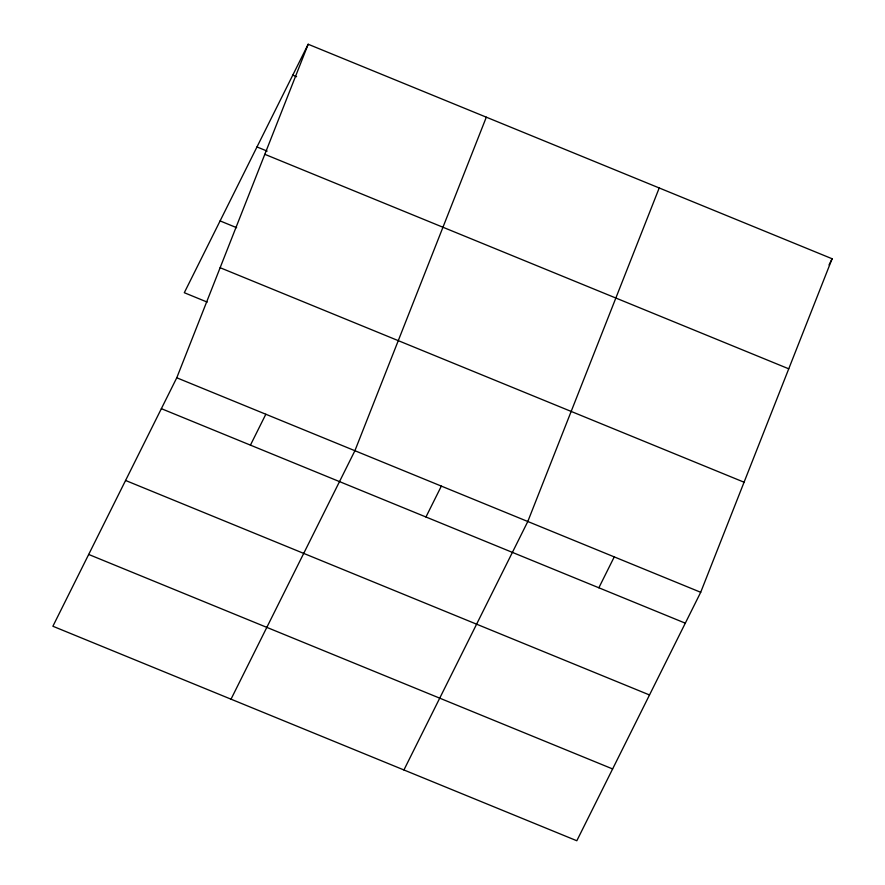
<?xml version="1.0" encoding="UTF-8"?>
<svg xmlns="http://www.w3.org/2000/svg" width="885" height="885" viewBox="0 0 885 885"><rect width="100%" height="100%" fill="white"/><g stroke="black" fill="none" stroke-linecap="round" stroke-linejoin="round"><path stroke-width="1.33" d="M176.768 377.784L308.179 44.25L832.11 258.752L700.699 592.286L576.821 840.75L52.89 626.248L176.768 377.784L700.699 592.286M486.319 117.185L354.907 450.708L231.018 699.183M659.214 187.963L527.803 521.497L403.925 769.961M308.179 44.25L184.301 292.714L207.201 302.095M250.433 445.133L265.832 414.246M425.951 516.995L441.349 486.108M598.857 587.773L614.256 556.886M829.035 264.925L832.11 258.752M292.78 75.136L296.597 76.696M256.982 146.943L267.159 151.103M264.814 154.311L788.745 368.813M220.1 220.918L236.638 227.688M220.133 267.712L744.064 482.214M161.369 408.671L685.3 623.173M125.57 480.466L649.501 694.968M88.688 554.452L612.619 768.943"/></g></svg>
